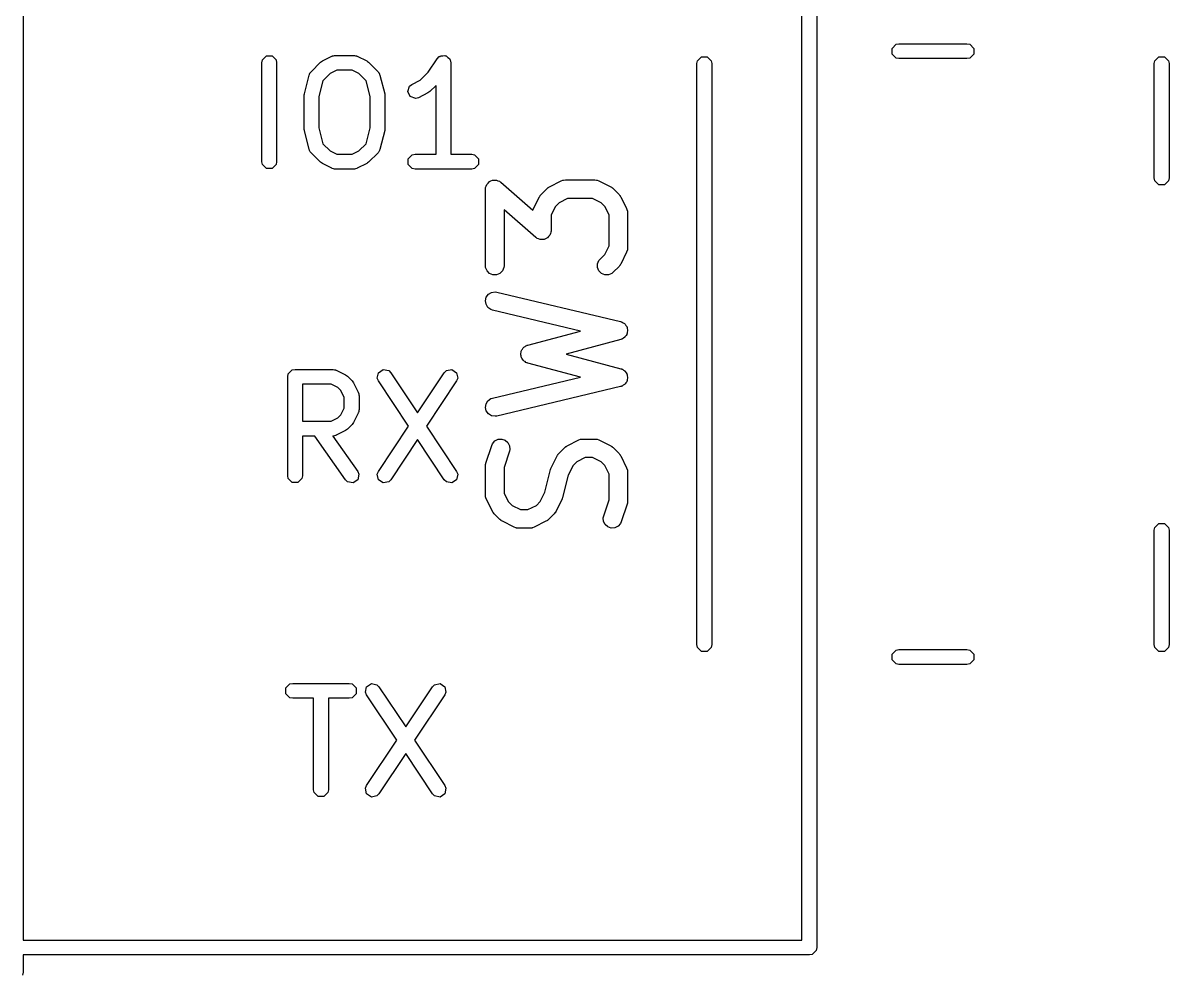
# Model space of a CAD drawing. Extents: x 188.4 to 222.4, y -114.3 to -53.8.
# Drawn here: x 213.09 to 222.36, y -114.27 to -106.57 of the extents above; entities that cross this region are included whole.
import ezdxf

# ---------------------------------------------------------------- set-up
doc = ezdxf.new("R2010")
doc.units = 0
doc.layers.add('BLACK', color=7, linetype='CONTINUOUS')

msp = doc.modelspace()

# ---------------------------------------------------------------- linework, layer by layer
at = {"layer": 'BLACK', "linetype": 'CONTINUOUS'}
for p, q in [((219.39, -113.99), (219.39, -66.11)), ((219.51, -66.05), (219.51, -114.05)), ((213.09, -90.25), (213.09, -113.99)), ((220.119567, -106.777039), (220.152039, -106.744567)), ((220.119567, -106.822961), (220.119567, -106.777039)), ((220.152039, -106.744567), (220.175, -106.74)), ((220.175, -106.74), (220.725, -106.74)), ((220.725, -106.74), (220.747961, -106.744567)), ((220.747961, -106.744567), (220.780433, -106.777039)), ((220.780433, -106.777039), (220.780433, -106.822961)), ((215.02, -106.893855), (215.024567, -106.870894)), ((215.02, -107.693855), (215.02, -106.893855)), ((215.024567, -106.870894), (215.057039, -106.838422)), ((215.057039, -106.838422), (215.102961, -106.838422)), ((215.102961, -106.838422), (215.135433, -106.870894)), ((215.135433, -106.870894), (215.14, -106.893855)), ((215.14, -106.893855), (215.14, -107.693855)), ((215.418526, -106.965714), (215.494716, -106.889524)), ((215.494716, -106.889524), (215.502703, -106.884186)), ((215.502703, -106.884186), (215.510309, -106.878284)), ((215.510309, -106.878284), (215.586501, -106.840189)), ((215.586501, -106.840189), (215.589398, -106.839395)), ((215.589398, -106.839395), (215.590372, -106.838422)), ((215.590372, -106.838422), (215.599806, -106.836545)), ((215.599806, -106.836545), (215.60908, -106.834006)), ((215.60908, -106.834006), (215.610385, -106.834441)), ((215.610385, -106.834441), (215.613333, -106.833855)), ((215.613333, -106.833855), (215.765714, -106.833855)), ((215.765714, -106.833855), (215.768661, -106.834441)), ((215.768661, -106.834441), (215.769967, -106.834006)), ((215.769967, -106.834006), (215.779242, -106.836545)), ((215.779242, -106.836545), (215.788675, -106.838422)), ((215.788675, -106.838422), (215.789648, -106.839395)), ((215.789648, -106.839395), (215.792547, -106.840189)), ((215.792547, -106.840189), (215.868737, -106.878284)), ((215.868737, -106.878284), (215.876333, -106.884179)), ((215.876333, -106.884179), (215.88433, -106.889523)), ((215.88433, -106.889523), (215.960521, -106.965714)), ((216.366703, -106.969916), (216.4396, -106.860573)), ((216.4396, -106.860573), (216.456137, -106.844001)), ((216.456137, -106.844001), (216.462194, -106.842789)), ((216.462194, -106.842789), (216.466562, -106.838422)), ((216.466562, -106.838422), (216.484035, -106.838422)), ((216.484035, -106.838422), (216.501167, -106.834996)), ((216.501167, -106.834996), (216.506306, -106.838422)), ((216.506306, -106.838422), (216.512484, -106.838422)), ((216.512484, -106.838422), (216.524839, -106.850777)), ((216.524839, -106.850777), (216.539377, -106.860469)), ((216.539377, -106.860469), (216.540588, -106.866526)), ((216.540588, -106.866526), (216.544956, -106.870894)), ((216.544956, -106.870894), (216.549523, -106.893855)), ((216.549523, -106.893855), (216.549523, -107.633855)), ((218.54, -106.9), (218.544567, -106.877039)), ((218.54, -111.6), (218.54, -106.9)), ((218.544567, -106.877039), (218.577039, -106.844567)), ((218.577039, -106.844567), (218.622961, -106.844567)), ((218.622961, -106.844567), (218.655433, -106.877039)), ((218.655433, -106.877039), (218.66, -106.9)), ((218.66, -106.9), (218.66, -111.6)), ((220.152039, -106.855433), (220.119567, -106.822961)), ((220.175, -106.86), (220.152039, -106.855433)), ((220.725, -106.86), (220.175, -106.86)), ((220.747961, -106.855433), (220.725, -106.86)), ((220.780433, -106.822961), (220.747961, -106.855433)), ((222.24, -106.9), (222.244567, -106.877039)), ((222.24, -107.825), (222.24, -106.9)), ((222.244567, -106.877039), (222.277039, -106.844567)), ((222.277039, -106.844567), (222.322961, -106.844567)), ((222.322961, -106.844567), (222.355433, -106.877039)), ((222.355433, -106.877039), (222.36, -106.9)), ((222.36, -106.9), (222.36, -107.825)), ((215.364648, -107.145969), (215.402744, -106.993588)), ((215.402744, -106.993588), (215.405519, -106.987713)), ((215.405519, -106.985179), (215.409603, -106.979066)), ((215.405519, -106.987713), (215.405519, -106.985179)), ((215.409603, -106.979066), (215.412743, -106.97242)), ((215.412743, -106.97242), (215.414916, -106.971116)), ((215.414916, -106.971116), (215.418526, -106.965714)), ((215.57268, -106.981263), (215.51513, -107.038813)), ((215.627498, -106.953855), (215.57268, -106.981263)), ((215.751549, -106.953855), (215.627498, -106.953855)), ((215.806363, -106.981262), (215.751549, -106.953855)), ((215.863916, -107.038814), (215.806363, -106.981262)), ((215.960521, -106.965714), (215.96413, -106.971116)), ((215.96413, -106.971116), (215.966304, -106.97242)), ((215.966304, -106.97242), (215.969444, -106.979068)), ((215.969444, -106.979068), (215.973528, -106.985179)), ((215.973528, -106.985179), (215.973528, -106.987711)), ((215.973528, -106.987711), (215.976304, -106.993588)), ((215.976304, -106.993588), (216.014399, -107.145969)), ((216.3016, -107.035019), (216.366703, -106.969916)), ((215.51513, -107.038813), (215.482856, -107.167905)), ((215.89619, -107.167905), (215.863916, -107.038814)), ((216.201102, -107.126679), (216.215624, -107.083113)), ((216.215624, -107.083113), (216.234118, -107.06876)), ((216.234118, -107.06876), (216.3016, -107.035019)), ((216.429523, -107.076802), (216.379569, -107.126757)), ((216.429523, -107.633855), (216.429523, -107.076802)), ((215.362856, -107.160521), (215.36429, -107.153309)), ((215.362856, -107.427188), (215.362856, -107.160521)), ((215.36429, -107.153309), (215.364648, -107.145969)), ((215.482856, -107.167905), (215.482856, -107.419803)), ((215.89619, -107.419803), (215.89619, -107.167905)), ((216.014399, -107.145969), (216.014756, -107.153313)), ((216.014756, -107.153313), (216.01619, -107.160521)), ((216.01619, -107.160521), (216.01619, -107.427188)), ((216.221638, -107.167753), (216.201102, -107.126679)), ((216.265204, -107.182275), (216.221638, -107.167753)), ((216.287784, -107.176092), (216.265204, -107.182275)), ((216.363975, -107.137997), (216.287784, -107.176092)), ((216.371574, -107.132099), (216.363975, -107.137997)), ((216.379569, -107.126757), (216.371574, -107.132099)), ((215.36429, -107.434399), (215.362856, -107.427188)), ((215.364648, -107.44174), (215.36429, -107.434399)), ((215.402744, -107.594121), (215.364648, -107.44174)), ((215.482856, -107.419803), (215.51513, -107.548894)), ((215.863916, -107.548894), (215.89619, -107.419803)), ((216.014399, -107.44174), (215.976304, -107.594121)), ((216.014756, -107.434395), (216.014399, -107.44174)), ((216.01619, -107.427188), (216.014756, -107.434395)), ((215.51513, -107.548894), (215.572683, -107.606447)), ((215.806364, -107.606447), (215.863916, -107.548894)), ((215.405519, -107.599995), (215.402744, -107.594121)), ((215.405519, -107.60253), (215.405519, -107.599995)), ((215.409603, -107.608643), (215.405519, -107.60253)), ((215.412743, -107.615289), (215.409603, -107.608643)), ((215.414914, -107.616592), (215.412743, -107.615289)), ((215.418525, -107.621995), (215.414914, -107.616592)), ((215.494716, -107.698186), (215.418525, -107.621995)), ((215.572683, -107.606447), (215.627498, -107.633855)), ((215.627498, -107.633855), (215.751549, -107.633855)), ((215.751549, -107.633855), (215.806364, -107.606447)), ((215.960521, -107.621996), (215.88433, -107.698186)), ((215.964131, -107.616592), (215.960521, -107.621996)), ((215.966304, -107.615289), (215.964131, -107.616592)), ((215.969444, -107.608641), (215.966304, -107.615289)), ((215.973528, -107.60253), (215.969444, -107.608641)), ((215.976304, -107.594121), (215.973528, -107.599997)), ((215.973528, -107.599997), (215.973528, -107.60253)), ((216.205518, -107.670894), (216.23799, -107.638422)), ((216.23799, -107.638422), (216.260951, -107.633855)), ((216.260951, -107.633855), (216.429523, -107.633855)), ((216.549523, -107.633855), (216.718094, -107.633855)), ((216.718094, -107.633855), (216.741055, -107.638422)), ((216.741055, -107.638422), (216.773527, -107.670894)), ((215.024567, -107.716816), (215.02, -107.693855)), ((215.057039, -107.749288), (215.024567, -107.716816)), ((215.135433, -107.716816), (215.102961, -107.749288)), ((215.14, -107.693855), (215.135433, -107.716816)), ((215.502703, -107.703523), (215.494716, -107.698186)), ((215.510309, -107.709426), (215.502703, -107.703523)), ((215.586501, -107.747521), (215.510309, -107.709426)), ((215.868737, -107.709426), (215.792547, -107.747521)), ((215.876338, -107.703525), (215.868737, -107.709426)), ((215.88433, -107.698186), (215.876338, -107.703525)), ((216.205518, -107.716816), (216.205518, -107.670894)), ((216.23799, -107.749288), (216.205518, -107.716816)), ((216.773527, -107.716816), (216.741055, -107.749288)), ((216.773527, -107.670894), (216.773527, -107.716816)), ((215.102961, -107.749288), (215.057039, -107.749288)), ((215.589398, -107.748314), (215.586501, -107.747521)), ((215.590372, -107.749288), (215.589398, -107.748314)), ((215.599806, -107.751164), (215.590372, -107.749288)), ((215.60908, -107.753704), (215.599806, -107.751164)), ((215.610385, -107.753268), (215.60908, -107.753704)), ((215.613333, -107.753855), (215.610385, -107.753268)), ((215.765714, -107.753855), (215.613333, -107.753855)), ((215.768661, -107.753268), (215.765714, -107.753855)), ((215.769967, -107.753704), (215.768661, -107.753268)), ((215.779242, -107.751164), (215.769967, -107.753704)), ((215.788675, -107.749288), (215.779242, -107.751164)), ((215.789648, -107.748314), (215.788675, -107.749288)), ((215.792547, -107.747521), (215.789648, -107.748314)), ((216.260951, -107.753855), (216.23799, -107.749288)), ((216.718094, -107.753855), (216.260951, -107.753855)), ((216.741055, -107.749288), (216.718094, -107.753855)), ((222.244567, -107.847961), (222.24, -107.825)), ((222.36, -107.825), (222.355433, -107.847961)), ((216.829819, -107.916666), (216.830581, -107.908927)), ((216.829819, -108.535713), (216.829819, -107.916666)), ((216.83045, -107.90696), (216.830908, -107.905604)), ((216.830581, -107.908927), (216.83045, -107.90696)), ((216.830908, -107.905604), (216.83126, -107.902034)), ((216.83126, -107.902034), (216.835923, -107.890776)), ((216.835923, -107.890776), (216.839825, -107.879239)), ((216.839825, -107.879239), (216.84149, -107.877334)), ((216.84149, -107.877334), (216.842459, -107.874998)), ((216.842459, -107.874998), (216.851069, -107.866387)), ((216.851069, -107.866387), (216.859095, -107.857215)), ((216.859095, -107.857215), (216.861364, -107.856092)), ((216.861364, -107.856092), (216.863151, -107.854306)), ((216.863151, -107.854306), (216.874401, -107.849645)), ((216.874401, -107.849645), (216.885327, -107.844243)), ((216.885327, -107.844243), (216.88785, -107.844074)), ((216.88785, -107.844074), (216.890187, -107.843107)), ((216.890187, -107.843107), (216.902372, -107.843107)), ((216.902372, -107.843107), (216.914525, -107.842297)), ((216.914525, -107.842297), (216.91692, -107.843107)), ((216.91692, -107.843107), (216.919451, -107.843107)), ((216.919451, -107.843107), (216.930708, -107.84777)), ((216.930708, -107.84777), (216.942246, -107.851672)), ((216.942246, -107.851672), (216.945163, -107.853757)), ((216.945163, -107.853757), (216.946487, -107.854306)), ((216.946487, -107.854306), (216.947882, -107.855701)), ((216.947882, -107.855701), (216.954207, -107.860223)), ((216.954207, -107.860223), (217.213516, -108.087118)), ((217.280357, -107.958871), (217.327976, -107.911252)), ((217.327976, -107.911252), (217.333725, -107.906533)), ((217.333725, -107.906533), (217.335025, -107.905035)), ((217.335025, -107.905035), (217.337284, -107.903613)), ((217.337284, -107.903613), (217.339341, -107.901925)), ((217.339341, -107.901925), (217.341168, -107.901167)), ((217.341168, -107.901167), (217.347468, -107.897203)), ((217.347468, -107.897203), (217.442706, -107.849584)), ((217.442706, -107.849584), (217.456437, -107.844329)), ((217.456437, -107.844329), (217.459126, -107.844137)), ((217.459126, -107.844137), (217.461615, -107.843107)), ((217.461615, -107.843107), (217.476247, -107.841666)), ((217.476247, -107.841666), (217.714342, -107.841666)), ((217.714342, -107.841666), (217.728974, -107.843107)), ((217.728974, -107.843107), (217.731463, -107.844138)), ((217.731463, -107.844138), (217.734151, -107.844329)), ((217.734151, -107.844329), (217.747883, -107.849584)), ((217.747883, -107.849584), (217.843121, -107.897203)), ((217.843121, -107.897203), (217.849417, -107.901166)), ((217.849417, -107.901166), (217.851247, -107.901924)), ((217.851247, -107.901924), (217.853305, -107.903613)), ((217.853305, -107.903613), (217.855564, -107.905035)), ((217.855564, -107.905035), (217.856863, -107.906533)), ((217.856863, -107.906533), (217.862612, -107.911251)), ((217.862612, -107.911251), (217.910232, -107.95887)), ((222.277039, -107.880433), (222.244567, -107.847961)), ((222.322961, -107.880433), (222.277039, -107.880433)), ((222.355433, -107.847961), (222.322961, -107.880433)), ((217.218689, -108.073601), (217.266308, -107.978363)), ((217.266308, -107.978363), (217.270272, -107.972063)), ((217.270272, -107.972063), (217.27103, -107.970236)), ((217.27103, -107.970236), (217.272718, -107.968179)), ((217.272718, -107.968179), (217.27414, -107.96592)), ((217.27414, -107.96592), (217.275638, -107.96462)), ((217.275638, -107.96462), (217.280357, -107.958871)), ((217.493952, -107.991666), (217.425436, -108.025924)), ((217.696637, -107.991666), (217.493952, -107.991666)), ((217.765153, -108.025924), (217.696637, -107.991666)), ((217.910232, -107.95887), (217.91495, -107.964619)), ((217.91495, -107.964619), (217.91645, -107.96592)), ((217.91645, -107.96592), (217.917872, -107.968179)), ((217.917872, -107.968179), (217.91956, -107.970236)), ((217.91956, -107.970236), (217.920317, -107.972063)), ((217.920317, -107.972063), (217.924282, -107.978363)), ((217.924282, -107.978363), (217.971901, -108.073601)), ((217.236383, -108.306442), (216.979819, -108.081948)), ((216.979819, -108.081948), (216.979819, -108.535713)), ((217.213516, -108.087118), (217.218689, -108.073601)), ((217.395029, -108.056331), (217.360771, -108.124847)), ((217.425436, -108.025924), (217.395029, -108.056331)), ((217.795561, -108.056331), (217.765153, -108.025924)), ((217.829819, -108.124847), (217.795561, -108.056331)), ((217.971901, -108.073601), (217.977156, -108.087332)), ((217.977156, -108.087332), (217.977347, -108.090021)), ((217.977347, -108.090021), (217.978378, -108.09251)), ((217.978378, -108.09251), (217.979819, -108.107142)), ((217.979819, -108.107142), (217.979819, -108.392856)), ((217.360771, -108.124847), (217.360771, -108.249999)), ((217.829819, -108.375151), (217.829819, -108.124847)), ((217.348131, -108.291667), (217.33952, -108.300277)), ((217.349099, -108.28933), (217.348131, -108.291667)), ((217.350765, -108.287426), (217.349099, -108.28933)), ((217.354666, -108.275888), (217.350765, -108.287426)), ((217.35933, -108.264631), (217.354666, -108.275888)), ((217.359681, -108.26106), (217.35933, -108.264631)), ((217.36014, -108.259705), (217.359681, -108.26106)), ((217.360771, -108.249999), (217.360008, -108.257737)), ((217.360008, -108.257737), (217.36014, -108.259705)), ((217.242707, -108.310963), (217.236383, -108.306442)), ((217.244103, -108.312359), (217.242707, -108.310963)), ((217.245426, -108.312907), (217.244103, -108.312359)), ((217.248344, -108.314993), (217.245426, -108.312907)), ((217.259881, -108.318894), (217.248344, -108.314993)), ((217.271139, -108.323558), (217.259881, -108.318894)), ((217.27367, -108.323558), (217.271139, -108.323558)), ((217.276065, -108.324368), (217.27367, -108.323558)), ((217.288218, -108.323558), (217.276065, -108.324368)), ((217.300403, -108.323558), (217.288218, -108.323558)), ((217.302739, -108.32259), (217.300403, -108.323558)), ((217.305263, -108.322422), (217.302739, -108.32259)), ((217.316188, -108.317019), (217.305263, -108.322422)), ((217.327439, -108.312359), (217.316188, -108.317019)), ((217.329225, -108.310572), (217.327439, -108.312359)), ((217.331495, -108.30945), (217.329225, -108.310572)), ((217.33952, -108.300277), (217.331495, -108.30945)), ((217.795561, -108.443666), (217.829819, -108.375151)), ((217.979819, -108.392856), (217.978378, -108.407488)), ((217.74722, -108.494045), (217.756548, -108.482679)), ((217.756548, -108.482679), (217.795561, -108.443666)), ((217.971901, -108.426397), (217.924282, -108.521635)), ((217.977156, -108.412666), (217.971901, -108.426397)), ((217.977347, -108.409976), (217.977156, -108.412666)), ((217.978378, -108.407488), (217.977347, -108.409976)), ((216.83126, -108.550345), (216.829819, -108.535713)), ((216.842459, -108.577381), (216.83126, -108.550345)), ((216.863151, -108.598073), (216.842459, -108.577381)), ((216.967179, -108.577381), (216.946487, -108.598073)), ((216.978378, -108.550345), (216.967179, -108.577381)), ((216.979819, -108.535713), (216.978378, -108.550345)), ((217.736021, -108.521081), (217.74722, -108.494045)), ((217.736021, -108.550344), (217.736021, -108.521081)), ((217.747219, -108.57738), (217.736021, -108.550344)), ((217.767912, -108.598073), (217.747219, -108.57738)), ((217.910232, -108.541128), (217.862612, -108.588747)), ((217.91495, -108.535378), (217.910232, -108.541128)), ((217.91645, -108.534078), (217.91495, -108.535378)), ((217.917872, -108.531818), (217.91645, -108.534078)), ((217.91956, -108.529762), (217.917872, -108.531818)), ((217.920317, -108.527934), (217.91956, -108.529762)), ((217.924282, -108.521635), (217.920317, -108.527934)), ((216.890187, -108.609272), (216.863151, -108.598073)), ((216.919451, -108.609272), (216.890187, -108.609272)), ((216.946487, -108.598073), (216.919451, -108.609272)), ((217.794948, -108.609272), (217.767912, -108.598073)), ((217.824211, -108.609272), (217.794948, -108.609272)), ((217.851247, -108.598074), (217.824211, -108.609272)), ((217.862612, -108.588747), (217.851247, -108.598074)), ((216.853806, -108.766449), (216.878728, -108.751113)), ((216.878728, -108.751113), (216.907623, -108.74648)), ((216.907623, -108.74648), (216.922191, -108.748468)), ((216.922191, -108.748468), (217.922191, -108.986563)), ((216.829871, -108.818624), (216.836649, -108.790156)), ((216.834504, -108.847519), (216.829871, -108.818624)), ((216.84984, -108.872441), (216.834504, -108.847519)), ((216.836649, -108.790156), (216.853806, -108.766449)), ((216.873547, -108.889598), (216.84984, -108.872441)), ((216.887447, -108.894388), (216.873547, -108.889598)), ((217.598303, -109.063639), (216.887447, -108.894388)), ((217.922191, -108.986563), (217.927209, -108.988292)), ((217.927209, -108.988292), (217.929013, -108.988532)), ((217.929013, -108.988532), (217.930642, -108.989475)), ((217.930642, -108.989475), (217.936091, -108.991353)), ((217.936091, -108.991353), (217.944914, -108.997738)), ((217.944914, -108.997738), (217.954337, -109.003194)), ((217.954337, -109.003194), (217.956677, -109.006251)), ((217.956677, -109.006251), (217.959798, -109.00851)), ((217.959798, -109.00851), (217.965503, -109.017781)), ((217.965503, -109.017781), (217.972125, -109.026432)), ((217.972125, -109.026432), (217.973118, -109.030155)), ((217.973118, -109.030155), (217.975134, -109.033432)), ((217.975134, -109.033432), (217.976856, -109.044175)), ((217.171208, -109.177531), (217.598303, -109.063639)), ((217.924144, -109.131991), (217.481613, -109.249999)), ((217.929119, -109.130125), (217.924144, -109.131991)), ((217.93091, -109.129838), (217.929119, -109.130125)), ((217.932509, -109.128853), (217.93091, -109.129838)), ((217.937911, -109.126828), (217.932509, -109.128853)), ((217.946559, -109.120207), (217.937911, -109.126828)), ((217.955832, -109.114502), (217.946559, -109.120207)), ((217.95809, -109.111381), (217.955832, -109.114502)), ((217.961148, -109.109041), (217.95809, -109.111381)), ((217.966602, -109.099619), (217.961148, -109.109041)), ((217.972989, -109.090795), (217.966602, -109.099619)), ((217.973881, -109.087047), (217.972989, -109.090795)), ((217.97581, -109.083716), (217.973881, -109.087047)), ((217.977244, -109.072922), (217.97581, -109.083716)), ((217.976856, -109.044175), (217.979665, -109.054707)), ((217.979767, -109.062327), (217.977244, -109.072922)), ((217.979665, -109.054707), (217.979157, -109.058525)), ((217.979157, -109.058525), (217.979767, -109.062327)), ((217.118237, -109.235621), (217.119542, -109.225806)), ((217.119542, -109.225806), (217.121976, -109.2216)), ((217.121976, -109.2216), (217.123228, -109.216908)), ((217.123228, -109.216908), (217.129243, -109.209048)), ((217.129243, -109.209048), (217.134204, -109.200481)), ((217.134204, -109.200481), (217.138061, -109.197527)), ((217.138061, -109.197527), (217.141015, -109.19367)), ((217.141015, -109.19367), (217.149582, -109.188709)), ((217.149582, -109.188709), (217.157442, -109.182694)), ((217.157442, -109.182694), (217.164629, -109.179998)), ((217.164629, -109.179998), (217.16634, -109.179008)), ((217.16634, -109.179008), (217.16778, -109.178816)), ((217.16778, -109.178816), (217.171208, -109.177531)), ((217.115688, -109.245184), (217.118237, -109.235621)), ((217.116327, -109.249999), (217.115688, -109.245184)), ((217.115688, -109.254814), (217.116327, -109.249999)), ((217.118237, -109.264376), (217.115688, -109.254814)), ((217.119542, -109.274192), (217.118237, -109.264376)), ((217.121976, -109.278397), (217.119542, -109.274192)), ((217.123228, -109.28309), (217.121976, -109.278397)), ((217.129243, -109.290949), (217.123228, -109.28309)), ((217.134204, -109.299517), (217.129243, -109.290949)), ((217.138061, -109.30247), (217.134204, -109.299517)), ((217.141015, -109.306328), (217.138061, -109.30247)), ((217.149582, -109.311288), (217.141015, -109.306328)), ((217.157442, -109.317304), (217.149582, -109.311288)), ((217.164629, -109.319999), (217.157442, -109.317304)), ((217.16634, -109.32099), (217.164629, -109.319999)), ((217.481613, -109.249999), (217.924144, -109.368007)), ((215.229524, -109.433855), (215.234091, -109.410894)), ((215.234091, -109.410894), (215.266563, -109.378422)), ((215.266563, -109.378422), (215.289524, -109.373855)), ((215.289524, -109.373855), (215.594286, -109.373855)), ((215.594286, -109.373855), (215.597233, -109.374441)), ((215.597233, -109.374441), (215.598539, -109.374006)), ((215.598539, -109.374006), (215.607814, -109.376545)), ((215.607814, -109.376545), (215.617247, -109.378422)), ((215.617247, -109.378422), (215.61822, -109.379395)), ((215.61822, -109.379395), (215.621119, -109.380189)), ((215.621119, -109.380189), (215.697309, -109.418284)), ((215.954473, -109.445499), (215.96348, -109.400468)), ((215.96348, -109.400468), (216.001689, -109.374995)), ((216.001689, -109.374995), (216.04672, -109.384002)), ((216.04672, -109.384002), (216.063256, -109.400573)), ((216.063256, -109.400573), (216.28, -109.725688)), ((216.28, -109.725688), (216.496744, -109.400573)), ((216.496744, -109.400573), (216.513281, -109.384001)), ((216.513281, -109.384001), (216.558311, -109.374995)), ((216.558311, -109.374995), (216.596521, -109.400468)), ((216.596521, -109.400468), (216.605527, -109.445499)), ((217.16778, -109.321181), (217.16634, -109.32099)), ((217.171208, -109.322467), (217.16778, -109.321181)), ((217.598303, -109.436358), (217.171208, -109.322467)), ((217.924144, -109.368007), (217.929119, -109.369872)), ((217.929119, -109.369872), (217.93091, -109.37016)), ((217.93091, -109.37016), (217.932509, -109.371144)), ((217.932509, -109.371144), (217.937911, -109.37317)), ((217.937911, -109.37317), (217.946559, -109.37979)), ((217.946559, -109.37979), (217.955832, -109.385496)), ((217.955832, -109.385496), (217.95809, -109.388616)), ((217.95809, -109.388616), (217.961148, -109.390957)), ((217.961148, -109.390957), (217.966602, -109.400378)), ((217.966602, -109.400378), (217.972989, -109.409203)), ((217.972989, -109.409203), (217.973881, -109.41295)), ((215.229524, -110.233855), (215.229524, -109.433855)), ((215.580121, -109.493855), (215.349524, -109.493855)), ((215.349524, -109.493855), (215.349524, -109.792902)), ((215.634936, -109.521262), (215.580121, -109.493855)), ((215.697309, -109.418284), (215.70491, -109.424184)), ((215.70491, -109.424184), (215.712902, -109.429524)), ((215.712902, -109.429524), (215.750997, -109.467618)), ((215.750997, -109.467618), (215.756343, -109.475618)), ((215.756343, -109.475618), (215.762236, -109.483212)), ((215.762236, -109.483212), (215.800332, -109.559403)), ((215.96341, -109.467137), (215.954473, -109.445499)), ((216.207888, -109.833855), (215.96341, -109.467137)), ((216.59659, -109.467137), (216.352111, -109.833855)), ((216.605527, -109.445499), (216.59659, -109.467137)), ((216.887447, -109.60561), (217.598303, -109.436358)), ((217.944914, -109.502259), (217.936091, -109.508645)), ((217.954337, -109.496804), (217.944914, -109.502259)), ((217.956677, -109.493746), (217.954337, -109.496804)), ((217.959798, -109.491488), (217.956677, -109.493746)), ((217.965503, -109.482216), (217.959798, -109.491488)), ((217.972125, -109.473566), (217.965503, -109.482216)), ((217.973118, -109.469842), (217.972125, -109.473566)), ((217.975134, -109.466566), (217.973118, -109.469842)), ((217.973881, -109.41295), (217.97581, -109.416282)), ((217.976856, -109.455822), (217.975134, -109.466566)), ((217.97581, -109.416282), (217.977244, -109.427075)), ((217.979665, -109.445291), (217.976856, -109.455822)), ((217.977244, -109.427075), (217.979767, -109.437671)), ((217.979767, -109.437671), (217.979157, -109.441472)), ((217.979157, -109.441472), (217.979665, -109.445291)), ((215.65926, -109.545587), (215.634936, -109.521262)), ((215.686667, -109.6004), (215.65926, -109.545587)), ((215.800332, -109.559403), (215.801125, -109.5623)), ((215.801125, -109.5623), (215.8021, -109.563275)), ((215.8021, -109.563275), (215.803976, -109.572711)), ((215.803976, -109.572711), (215.806516, -109.581982)), ((215.806516, -109.581982), (215.80608, -109.583288)), ((215.80608, -109.583288), (215.806667, -109.586236)), ((215.806667, -109.586236), (215.806667, -109.700521)), ((217.922191, -109.513435), (216.922191, -109.75153)), ((217.927209, -109.511705), (217.922191, -109.513435)), ((217.929013, -109.511466), (217.927209, -109.511705)), ((217.930642, -109.510522), (217.929013, -109.511466)), ((217.936091, -109.508645), (217.930642, -109.510522)), ((215.65926, -109.741169), (215.686667, -109.686356)), ((215.686667, -109.686356), (215.686667, -109.6004)), ((216.829871, -109.681374), (216.834504, -109.652479)), ((216.836649, -109.709842), (216.829871, -109.681374)), ((216.834504, -109.652479), (216.84984, -109.627557)), ((216.84984, -109.627557), (216.873547, -109.6104)), ((216.873547, -109.6104), (216.887447, -109.60561)), ((215.580121, -109.792902), (215.634936, -109.765494)), ((215.634936, -109.765494), (215.65926, -109.741169)), ((215.800332, -109.727354), (215.762236, -109.803545)), ((215.801125, -109.724456), (215.800332, -109.727354)), ((215.8021, -109.723482), (215.801125, -109.724456)), ((215.803976, -109.714045), (215.8021, -109.723482)), ((215.806516, -109.704775), (215.803976, -109.714045)), ((215.806667, -109.700521), (215.80608, -109.703468)), ((215.80608, -109.703468), (215.806516, -109.704775)), ((216.853806, -109.733549), (216.836649, -109.709842)), ((216.878728, -109.748885), (216.853806, -109.733549)), ((216.907623, -109.753518), (216.878728, -109.748885)), ((216.922191, -109.75153), (216.907623, -109.753518)), ((215.349524, -109.792902), (215.580121, -109.792902)), ((215.697309, -109.868473), (215.621119, -109.906568)), ((215.70491, -109.862572), (215.697309, -109.868473)), ((215.712902, -109.857233), (215.70491, -109.862572)), ((215.750997, -109.819139), (215.712902, -109.857233)), ((215.756343, -109.811138), (215.750997, -109.819139)), ((215.762236, -109.803545), (215.756343, -109.811138)), ((215.96341, -110.200573), (216.207888, -109.833855)), ((216.352111, -109.833855), (216.59659, -110.200573)), ((215.44876, -109.912902), (215.349524, -109.912902)), ((215.349524, -109.912902), (215.349524, -110.233855)), ((215.697513, -110.268262), (215.44876, -109.912902)), ((215.597233, -109.912315), (215.595123, -109.912735)), ((215.595123, -109.912735), (215.795821, -110.199447)), ((215.598539, -109.912751), (215.597233, -109.912315)), ((215.607814, -109.910211), (215.598539, -109.912751)), ((215.617247, -109.908335), (215.607814, -109.910211)), ((215.61822, -109.907361), (215.617247, -109.908335)), ((215.621119, -109.906568), (215.61822, -109.907361)), ((216.28, -109.942021), (216.063256, -110.267137)), ((216.496744, -110.267137), (216.28, -109.942021)), ((216.887281, -109.974762), (216.906455, -109.952655)), ((216.906455, -109.952655), (216.932628, -109.939568)), ((216.932628, -109.939568), (216.961818, -109.937493)), ((216.961818, -109.937493), (216.98958, -109.946747)), ((216.98958, -109.946747), (217.011688, -109.965921)), ((217.011688, -109.965921), (217.024774, -109.992095)), ((217.490325, -109.992441), (217.585563, -109.944822)), ((217.585563, -109.944822), (217.599294, -109.939567)), ((217.599294, -109.939567), (217.601983, -109.939375)), ((217.601983, -109.939375), (217.604472, -109.938345)), ((217.604472, -109.938345), (217.619104, -109.936904)), ((217.619104, -109.936904), (217.714342, -109.936904)), ((217.714342, -109.936904), (217.728974, -109.938345)), ((217.728974, -109.938345), (217.731463, -109.939376)), ((217.731463, -109.939376), (217.734151, -109.939567)), ((217.734151, -109.939567), (217.747883, -109.944822)), ((217.747883, -109.944822), (217.843121, -109.992441)), ((216.833668, -110.131044), (216.881287, -109.988187)), ((216.881287, -109.988187), (216.887281, -109.974762)), ((217.023589, -110.035622), (216.979819, -110.166931)), ((217.026849, -110.021285), (217.023589, -110.035622)), ((217.024774, -109.992095), (217.026849, -110.021285)), ((217.415575, -110.063417), (217.416997, -110.061158)), ((217.416997, -110.061158), (217.418495, -110.059858)), ((217.418495, -110.059858), (217.423214, -110.054109)), ((217.423214, -110.054109), (217.470833, -110.00649)), ((217.470833, -110.00649), (217.476582, -110.001771)), ((217.476582, -110.001771), (217.477882, -110.000273)), ((217.477882, -110.000273), (217.480141, -109.998851)), ((217.480141, -109.998851), (217.482198, -109.997163)), ((217.482198, -109.997163), (217.484025, -109.996405)), ((217.484025, -109.996405), (217.490325, -109.992441)), ((217.843121, -109.992441), (217.849417, -109.996404)), ((217.849417, -109.996404), (217.851247, -109.997162)), ((217.851247, -109.997162), (217.853305, -109.998851)), ((217.853305, -109.998851), (217.855564, -110.000273)), ((217.855564, -110.000273), (217.856863, -110.001771)), ((217.856863, -110.001771), (217.862612, -110.006489)), ((217.862612, -110.006489), (217.910232, -110.054108)), ((217.910232, -110.054108), (217.91495, -110.059857)), ((217.91495, -110.059857), (217.91645, -110.061158)), ((217.91645, -110.061158), (217.917872, -110.063417)), ((216.829819, -110.154761), (216.830548, -110.147355)), ((216.830408, -110.145381), (216.830998, -110.142783)), ((216.830548, -110.147355), (216.830408, -110.145381)), ((216.830998, -110.142783), (216.83126, -110.140129)), ((216.83126, -110.140129), (216.832018, -110.138297)), ((216.832018, -110.138297), (216.833668, -110.131044)), ((217.361546, -110.168839), (217.409165, -110.073601)), ((217.409165, -110.073601), (217.413129, -110.067301)), ((217.413129, -110.067301), (217.413887, -110.065474)), ((217.413887, -110.065474), (217.415575, -110.063417)), ((217.537886, -110.151569), (217.499392, -110.228556)), ((217.568293, -110.121162), (217.537886, -110.151569)), ((217.636809, -110.086904), (217.568293, -110.121162)), ((217.696637, -110.086904), (217.636809, -110.086904)), ((217.765153, -110.121162), (217.696637, -110.086904)), ((217.795561, -110.151569), (217.765153, -110.121162)), ((217.829819, -110.220085), (217.795561, -110.151569)), ((217.917872, -110.063417), (217.91956, -110.065474)), ((217.91956, -110.065474), (217.920317, -110.067301)), ((217.920317, -110.067301), (217.924282, -110.073601)), ((217.924282, -110.073601), (217.971901, -110.168839)), ((215.234091, -110.256816), (215.229524, -110.233855)), ((215.349524, -110.233855), (215.344957, -110.256816)), ((215.795821, -110.199447), (215.805247, -110.220876)), ((215.805247, -110.220876), (215.797266, -110.2661)), ((215.954473, -110.222211), (215.96341, -110.200573)), ((215.96348, -110.267242), (215.954473, -110.222211)), ((216.605527, -110.222211), (216.596521, -110.267242)), ((216.59659, -110.200573), (216.605527, -110.222211)), ((216.829819, -110.392856), (216.829819, -110.154761)), ((216.979819, -110.166931), (216.979819, -110.375151)), ((217.310244, -110.36668), (217.355867, -110.18419)), ((217.355867, -110.18419), (217.356252, -110.18311)), ((217.356252, -110.18311), (217.356291, -110.182571)), ((217.356291, -110.182571), (217.358618, -110.176489)), ((217.358618, -110.176489), (217.360814, -110.170344)), ((217.360814, -110.170344), (217.361136, -110.169908)), ((217.361136, -110.169908), (217.361546, -110.168839)), ((217.499392, -110.228556), (217.45377, -110.411046)), ((217.829819, -110.428305), (217.829819, -110.220085)), ((217.971901, -110.168839), (217.977156, -110.18257)), ((217.977156, -110.18257), (217.977347, -110.185259)), ((217.977347, -110.185259), (217.978378, -110.187748)), ((217.978378, -110.187748), (217.979819, -110.20238)), ((217.979819, -110.20238), (217.979819, -110.440475)), ((215.266563, -110.289288), (215.234091, -110.256816)), ((215.312485, -110.289288), (215.266563, -110.289288)), ((215.344957, -110.256816), (215.312485, -110.289288)), ((215.714422, -110.284454), (215.697513, -110.268262)), ((215.759645, -110.292434), (215.714422, -110.284454)), ((215.797266, -110.2661), (215.759645, -110.292434)), ((216.001689, -110.292715), (215.96348, -110.267242)), ((216.04672, -110.283708), (216.001689, -110.292715)), ((216.063256, -110.267137), (216.04672, -110.283708)), ((216.513281, -110.283709), (216.496744, -110.267137)), ((216.558311, -110.292715), (216.513281, -110.283709)), ((216.596521, -110.267242), (216.558311, -110.292715)), ((216.83126, -110.407488), (216.829819, -110.392856)), ((216.832291, -110.409977), (216.83126, -110.407488)), ((216.832482, -110.412665), (216.832291, -110.409977)), ((216.837737, -110.426397), (216.832482, -110.412665)), ((216.885356, -110.521635), (216.837737, -110.426397)), ((216.979819, -110.375151), (217.014077, -110.443667)), ((217.271751, -110.443667), (217.310244, -110.36668)), ((217.448091, -110.426397), (217.400472, -110.521635)), ((217.4485, -110.425327), (217.448091, -110.426397)), ((217.448823, -110.424892), (217.4485, -110.425327)), ((217.451015, -110.418755), (217.448823, -110.424892)), ((217.453346, -110.412666), (217.451015, -110.418755)), ((217.453384, -110.412125), (217.453346, -110.412666)), ((217.45377, -110.411046), (217.453384, -110.412125)), ((217.786049, -110.559615), (217.829819, -110.428305)), ((216.88932, -110.527934), (216.885356, -110.521635)), ((217.014077, -110.443667), (217.044484, -110.474074)), ((217.044484, -110.474074), (217.113, -110.508332)), ((217.113, -110.508332), (217.172828, -110.508332)), ((217.172828, -110.508332), (217.241344, -110.474074)), ((217.241344, -110.474074), (217.271751, -110.443667)), ((217.400472, -110.521635), (217.396507, -110.527934)), ((217.97597, -110.464193), (217.928351, -110.607049)), ((217.977619, -110.456937), (217.97597, -110.464193)), ((217.978378, -110.455107), (217.977619, -110.456937)), ((217.978639, -110.452453), (217.978378, -110.455107)), ((217.97923, -110.449856), (217.978639, -110.452453)), ((217.979819, -110.440475), (217.979089, -110.447881)), ((217.979089, -110.447881), (217.97923, -110.449856)), ((216.890078, -110.529762), (216.88932, -110.527934)), ((216.891766, -110.531818), (216.890078, -110.529762)), ((216.893188, -110.534078), (216.891766, -110.531818)), ((216.894686, -110.535377), (216.893188, -110.534078)), ((216.899405, -110.541127), (216.894686, -110.535377)), ((216.947024, -110.588746), (216.899405, -110.541127)), ((216.952773, -110.593464), (216.947024, -110.588746)), ((216.954073, -110.594963), (216.952773, -110.593464)), ((216.956332, -110.596384), (216.954073, -110.594963)), ((216.958389, -110.598073), (216.956332, -110.596384)), ((216.960216, -110.59883), (216.958389, -110.598073)), ((216.966516, -110.602795), (216.960216, -110.59883)), ((217.061754, -110.650414), (216.966516, -110.602795)), ((217.319312, -110.602795), (217.224074, -110.650414)), ((217.325611, -110.59883), (217.319312, -110.602795)), ((217.327439, -110.598073), (217.325611, -110.59883)), ((217.329495, -110.596384), (217.327439, -110.598073)), ((217.331755, -110.594963), (217.329495, -110.596384)), ((217.333054, -110.593464), (217.331755, -110.594963)), ((217.338804, -110.588746), (217.333054, -110.593464)), ((217.386423, -110.541127), (217.338804, -110.588746)), ((217.391141, -110.535377), (217.386423, -110.541127)), ((217.39264, -110.534078), (217.391141, -110.535377)), ((217.394061, -110.531818), (217.39264, -110.534078)), ((217.39575, -110.529762), (217.394061, -110.531818)), ((217.396507, -110.527934), (217.39575, -110.529762)), ((217.782789, -110.573952), (217.786049, -110.559615)), ((217.784864, -110.603142), (217.782789, -110.573952)), ((217.79795, -110.629315), (217.784864, -110.603142)), ((217.928351, -110.607049), (217.922357, -110.620475)), ((217.075485, -110.655669), (217.061754, -110.650414)), ((217.078174, -110.65586), (217.075485, -110.655669)), ((217.080663, -110.656891), (217.078174, -110.65586)), ((217.095295, -110.658332), (217.080663, -110.656891)), ((217.190533, -110.658332), (217.095295, -110.658332)), ((217.205165, -110.656891), (217.190533, -110.658332)), ((217.207654, -110.655859), (217.205165, -110.656891)), ((217.210342, -110.655669), (217.207654, -110.655859)), ((217.224074, -110.650414), (217.210342, -110.655669)), ((217.820057, -110.648489), (217.79795, -110.629315)), ((217.84782, -110.657743), (217.820057, -110.648489)), ((217.87701, -110.655668), (217.84782, -110.657743)), ((217.903183, -110.642582), (217.87701, -110.655668)), ((217.922357, -110.620475), (217.903183, -110.642582)), ((222.24, -110.675), (222.244567, -110.652039)), ((222.24, -111.6), (222.24, -110.675)), ((222.244567, -110.652039), (222.277039, -110.619567)), ((222.277039, -110.619567), (222.322961, -110.619567)), ((222.322961, -110.619567), (222.355433, -110.652039)), ((222.355433, -110.652039), (222.36, -110.675)), ((222.36, -110.675), (222.36, -111.6)), ((218.544567, -111.622961), (218.54, -111.6)), ((218.577039, -111.655433), (218.544567, -111.622961)), ((218.655433, -111.622961), (218.622961, -111.655433)), ((218.66, -111.6), (218.655433, -111.622961)), ((222.244567, -111.622961), (222.24, -111.6)), ((222.277039, -111.655433), (222.244567, -111.622961)), ((222.355433, -111.622961), (222.322961, -111.655433)), ((222.36, -111.6), (222.355433, -111.622961)), ((218.622961, -111.655433), (218.577039, -111.655433)), ((220.119567, -111.677039), (220.152039, -111.644567)), ((220.119567, -111.722961), (220.119567, -111.677039)), ((220.152039, -111.755433), (220.119567, -111.722961)), ((220.152039, -111.644567), (220.175, -111.64)), ((220.175, -111.64), (220.725, -111.64)), ((220.725, -111.64), (220.747961, -111.644567)), ((220.747961, -111.644567), (220.780433, -111.677039)), ((220.780433, -111.722961), (220.747961, -111.755433)), ((220.780433, -111.677039), (220.780433, -111.722961)), ((222.322961, -111.655433), (222.277039, -111.655433)), ((220.175, -111.76), (220.152039, -111.755433)), ((220.725, -111.76), (220.175, -111.76)), ((220.747961, -111.755433), (220.725, -111.76)), ((215.247515, -111.918422), (215.270476, -111.913855)), ((215.270476, -111.913855), (215.727619, -111.913855)), ((215.727619, -111.913855), (215.75058, -111.918422)), ((215.868242, -111.940468), (215.906451, -111.914995)), ((215.906451, -111.914995), (215.951482, -111.924002)), ((216.418043, -111.924001), (216.463073, -111.914995)), ((216.463073, -111.914995), (216.501283, -111.940468)), ((215.215043, -111.950894), (215.247515, -111.918422)), ((215.215043, -111.996816), (215.215043, -111.950894)), ((215.247515, -112.029288), (215.215043, -111.996816)), ((215.75058, -111.918422), (215.783052, -111.950894)), ((215.783052, -111.996816), (215.75058, -112.029288)), ((215.783052, -111.950894), (215.783052, -111.996816)), ((215.859235, -111.985499), (215.868242, -111.940468)), ((215.868172, -112.007137), (215.859235, -111.985499)), ((216.11265, -112.373855), (215.868172, -112.007137)), ((215.951482, -111.924002), (215.968018, -111.940573)), ((215.968018, -111.940573), (216.184762, -112.265688)), ((216.184762, -112.265688), (216.401506, -111.940573)), ((216.501352, -112.007137), (216.256873, -112.373855)), ((216.401506, -111.940573), (216.418043, -111.924001)), ((216.501283, -111.940468), (216.510289, -111.985499)), ((216.510289, -111.985499), (216.501352, -112.007137)), ((215.270476, -112.033855), (215.247515, -112.029288)), ((215.439047, -112.033855), (215.270476, -112.033855)), ((215.439047, -112.773855), (215.439047, -112.033855)), ((215.727619, -112.033855), (215.559047, -112.033855)), ((215.559047, -112.033855), (215.559047, -112.773855)), ((215.75058, -112.029288), (215.727619, -112.033855)), ((215.868172, -112.740573), (216.11265, -112.373855)), ((216.256873, -112.373855), (216.501352, -112.740573)), ((216.184762, -112.482021), (215.968018, -112.807137)), ((216.401506, -112.807137), (216.184762, -112.482021)), ((215.859235, -112.762211), (215.868172, -112.740573)), ((216.501352, -112.740573), (216.510289, -112.762211)), ((215.443614, -112.796816), (215.439047, -112.773855)), ((215.476086, -112.829288), (215.443614, -112.796816)), ((215.522008, -112.829288), (215.476086, -112.829288)), ((215.55448, -112.796816), (215.522008, -112.829288)), ((215.559047, -112.773855), (215.55448, -112.796816)), ((215.868242, -112.807242), (215.859235, -112.762211)), ((215.906451, -112.832715), (215.868242, -112.807242)), ((215.951482, -112.823708), (215.906451, -112.832715)), ((215.968018, -112.807137), (215.951482, -112.823708)), ((216.418043, -112.823709), (216.401506, -112.807137)), ((216.463073, -112.832715), (216.418043, -112.823709)), ((216.501283, -112.807242), (216.463073, -112.832715)), ((216.510289, -112.762211), (216.501283, -112.807242)), ((213.09, -113.99), (219.39, -113.99)), ((219.45, -114.11), (213.09, -114.11)), ((213.09, -114.11), (213.09, -114.25)), ((219.472961, -114.105433), (219.45, -114.11)), ((219.505433, -114.072961), (219.472961, -114.105433)), ((219.51, -114.05), (219.505433, -114.072961)), ((213.09, -114.25), (213.085433, -114.272961))]:
    msp.add_line(p, q, dxfattribs=at)

doc.saveas('drawing.dxf')
